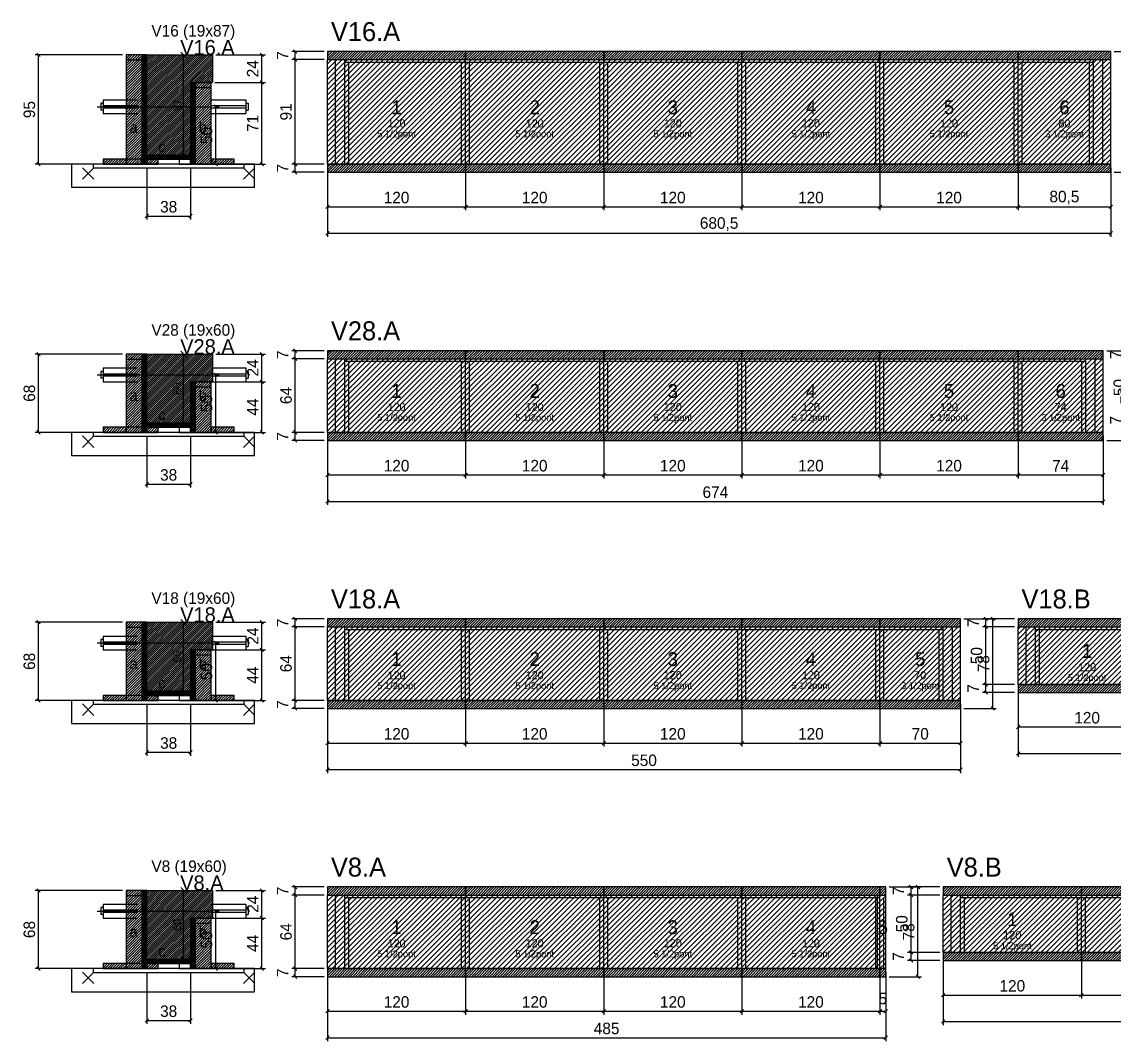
# Model space of a CAD drawing. Extents: x -69 to 3070, y -6529 to 1250.
# Drawn here: x -69 to 880, y -2574 to -1688 of the extents above; entities that cross this region are included whole.
import ezdxf
from ezdxf.enums import TextEntityAlignment as Align

# ---------------------------------------------------------------- set-up
doc = ezdxf.new("R2010")
doc.units = 0
for name, color, linetype in [('5', 5, 'Continuous'), ('barrote', 126, 'Continuous'), ('CONCRETO', 251, 'Continuous'), ('COTA', 241, 'Continuous'), ('Cota Seção (2x)', 241, 'Continuous'), ('detalhes', 7, 'Continuous'), ('Hachura', 251, 'Continuous'), ('Madeira', 126, 'Continuous'), ('NOMENCLATURA', 7, 'Continuous'), ('Painéis', 200, 'Continuous'), ('presilha', 224, 'Continuous'), ('Reaproveitamento', 251, 'Continuous'), ('SARR_2.2x7', 40, 'Continuous'), ('SARR_3.5x7', 81, 'Continuous'), ('SCO-___-LAJ', 224, 'Continuous'), ('TENSOR', 224, 'Continuous'), ('texto', 7, 'Continuous'), ('Texto Seção', 7, 'Continuous')]:
    doc.layers.add(name, color=color, linetype=linetype)
doc.dimstyles.new('PAINEL', dxfattribs={"dimtxt": 10, "dimasz": 3, "dimexe": 3, "dimexo": 3, "dimgap": 3, "dimtad": 1, "dimblk": 'OBLIQUE', "dimblk1": 'OBLIQUE', "dimcen": 2.5, "dimclrd": 4, "dimclre": 4, "dimclrt": 240, "dimazin": 3, "dimtfac": 1, "dimtmove": 0, "dimatfit": 3})
doc.dimstyles.new('SECAO2X', dxfattribs={"dimtxt": 7, "dimasz": 5, "dimexe": 3, "dimexo": 3, "dimgap": 2, "dimtad": 3, "dimblk": 'OBLIQUE', "dimblk1": 'OBLIQUE', "dimcen": 2.5, "dimclrd": 4, "dimclre": 4, "dimclrt": 1, "dimazin": 3, "dimtfac": 1, "dimtmove": 0, "dimatfit": 3})

# ---------------------------------------------------------------- blocks, each defined once
blk = doc.blocks.new('_OBLIQUE')
at = {"color": 0, "linetype": 'BYBLOCK'}
blk.add_line((-0.5, -0.5), (0.5, 0.5), dxfattribs=at)

msp = doc.modelspace()

# ---------------------------------------------------------------- hatches: boundary and pattern name
at = {"layer": 'COTA'}
h = msp.add_hatch(dxfattribs=at)
h.set_pattern_fill('ANSI31', scale=0.4)
h.paths.add_polyline_path([(40, -1804), (40, -1717), (97, -1717), (97, -1741), (78, -1741), (78, -1804)])
h = msp.add_hatch(dxfattribs=at)
h.set_pattern_fill('ANSI31', scale=0.5)
h.paths.add_polyline_path([(197, -1721), (317, -1721), (317, -1714), (197, -1714)])
h = msp.add_hatch(dxfattribs=at)
h.set_pattern_fill('ANSI31', scale=0.5)
h.paths.add_polyline_path([(317, -1721), (437, -1721), (437, -1714), (317, -1714)])
h = msp.add_hatch(dxfattribs=at)
h.set_pattern_fill('ANSI31', scale=0.5)
h.paths.add_polyline_path([(437, -1721), (557, -1721), (557, -1714), (437, -1714)])
h = msp.add_hatch(dxfattribs=at)
h.set_pattern_fill('ANSI31', scale=0.5)
h.paths.add_polyline_path([(557, -1721), (677, -1721), (677, -1714), (557, -1714)])
h = msp.add_hatch(dxfattribs=at)
h.set_pattern_fill('ANSI31', scale=0.5)
h.paths.add_polyline_path([(677, -1721), (797, -1721), (797, -1714), (677, -1714)])
h = msp.add_hatch(dxfattribs=at)
h.set_pattern_fill('ANSI31', scale=0.5)
h.paths.add_polyline_path([(797, -1721), (877.5, -1721), (877.5, -1714), (797, -1714)])
h = msp.add_hatch(dxfattribs=at)
h.set_pattern_fill('ANSI31', scale=0.5)
h.paths.add_polyline_path([(197, -1819), (317, -1819), (317, -1812), (197, -1812)])
h = msp.add_hatch(dxfattribs=at)
h.set_pattern_fill('ANSI31', scale=0.5)
h.paths.add_polyline_path([(317, -1819), (437, -1819), (437, -1812), (317, -1812)])
h = msp.add_hatch(dxfattribs=at)
h.set_pattern_fill('ANSI31', scale=0.5)
h.paths.add_polyline_path([(437, -1819), (557, -1819), (557, -1812), (437, -1812)])
h = msp.add_hatch(dxfattribs=at)
h.set_pattern_fill('ANSI31', scale=0.5)
h.paths.add_polyline_path([(557, -1819), (677, -1819), (677, -1812), (557, -1812)])
h = msp.add_hatch(dxfattribs=at)
h.set_pattern_fill('ANSI31', scale=0.5)
h.paths.add_polyline_path([(677, -1819), (797, -1819), (797, -1812), (677, -1812)])
h = msp.add_hatch(dxfattribs=at)
h.set_pattern_fill('ANSI31', scale=0.5)
h.paths.add_polyline_path([(797, -1819), (877.5, -1819), (877.5, -1812), (797, -1812)])
h = msp.add_hatch(dxfattribs=at)
h.set_pattern_fill('ANSI31', scale=0.4)
h.paths.add_polyline_path([(40, -2037), (40, -1977), (97, -1977), (97, -2001), (78, -2001), (78, -2037)])
h = msp.add_hatch(dxfattribs=at)
h.set_pattern_fill('ANSI31', scale=0.5)
h.paths.add_polyline_path([(197, -1981), (317, -1981), (317, -1974), (197, -1974)])
h = msp.add_hatch(dxfattribs=at)
h.set_pattern_fill('ANSI31', scale=0.5)
h.paths.add_polyline_path([(317, -1981), (437, -1981), (437, -1974), (317, -1974)])
h = msp.add_hatch(dxfattribs=at)
h.set_pattern_fill('ANSI31', scale=0.5)
h.paths.add_polyline_path([(437, -1981), (557, -1981), (557, -1974), (437, -1974)])
h = msp.add_hatch(dxfattribs=at)
h.set_pattern_fill('ANSI31', scale=0.5)
h.paths.add_polyline_path([(557, -1981), (677, -1981), (677, -1974), (557, -1974)])
h = msp.add_hatch(dxfattribs=at)
h.set_pattern_fill('ANSI31', scale=0.5)
h.paths.add_polyline_path([(677, -1981), (797, -1981), (797, -1974), (677, -1974)])
h = msp.add_hatch(dxfattribs=at)
h.set_pattern_fill('ANSI31', scale=0.5)
h.paths.add_polyline_path([(797, -1981), (871, -1981), (871, -1974), (797, -1974)])
h = msp.add_hatch(dxfattribs=at)
h.set_pattern_fill('ANSI31', scale=0.5)
h.paths.add_polyline_path([(197, -2052), (317, -2052), (317, -2045), (197, -2045)])
h = msp.add_hatch(dxfattribs=at)
h.set_pattern_fill('ANSI31', scale=0.5)
h.paths.add_polyline_path([(317, -2052), (437, -2052), (437, -2045), (317, -2045)])
h = msp.add_hatch(dxfattribs=at)
h.set_pattern_fill('ANSI31', scale=0.5)
h.paths.add_polyline_path([(437, -2052), (557, -2052), (557, -2045), (437, -2045)])
h = msp.add_hatch(dxfattribs=at)
h.set_pattern_fill('ANSI31', scale=0.5)
h.paths.add_polyline_path([(557, -2052), (677, -2052), (677, -2045), (557, -2045)])
h = msp.add_hatch(dxfattribs=at)
h.set_pattern_fill('ANSI31', scale=0.5)
h.paths.add_polyline_path([(677, -2052), (797, -2052), (797, -2045), (677, -2045)])
h = msp.add_hatch(dxfattribs=at)
h.set_pattern_fill('ANSI31', scale=0.5)
h.paths.add_polyline_path([(797, -2052), (871, -2052), (871, -2045), (797, -2045)])
h = msp.add_hatch(dxfattribs=at)
h.set_pattern_fill('ANSI31', scale=0.4)
h.paths.add_polyline_path([(40, -2270), (40, -2210), (97, -2210), (97, -2234), (78, -2234), (78, -2270)])
h = msp.add_hatch(dxfattribs=at)
h.set_pattern_fill('ANSI31', scale=0.5)
h.paths.add_polyline_path([(197, -2214), (317, -2214), (317, -2207), (197, -2207)])
h = msp.add_hatch(dxfattribs=at)
h.set_pattern_fill('ANSI31', scale=0.5)
h.paths.add_polyline_path([(317, -2214), (437, -2214), (437, -2207), (317, -2207)])
h = msp.add_hatch(dxfattribs=at)
h.set_pattern_fill('ANSI31', scale=0.5)
h.paths.add_polyline_path([(437, -2214), (557, -2214), (557, -2207), (437, -2207)])
h = msp.add_hatch(dxfattribs=at)
h.set_pattern_fill('ANSI31', scale=0.5)
h.paths.add_polyline_path([(557, -2214), (677, -2214), (677, -2207), (557, -2207)])
h = msp.add_hatch(dxfattribs=at)
h.set_pattern_fill('ANSI31', scale=0.5)
h.paths.add_polyline_path([(677, -2214), (747, -2214), (747, -2207), (677, -2207)])
h = msp.add_hatch(dxfattribs=at)
h.set_pattern_fill('ANSI31', scale=0.5)
h.paths.add_polyline_path([(797, -2214), (917, -2214), (917, -2207), (797, -2207)])
h = msp.add_hatch(dxfattribs=at)
h.set_pattern_fill('ANSI31', scale=0.5)
h.paths.add_polyline_path([(797, -2271), (917, -2271), (917, -2264), (797, -2264)])
h = msp.add_hatch(dxfattribs=at)
h.set_pattern_fill('ANSI31', scale=0.5)
h.paths.add_polyline_path([(197, -2285), (317, -2285), (317, -2278), (197, -2278)])
h = msp.add_hatch(dxfattribs=at)
h.set_pattern_fill('ANSI31', scale=0.5)
h.paths.add_polyline_path([(317, -2285), (437, -2285), (437, -2278), (317, -2278)])
h = msp.add_hatch(dxfattribs=at)
h.set_pattern_fill('ANSI31', scale=0.5)
h.paths.add_polyline_path([(437, -2285), (557, -2285), (557, -2278), (437, -2278)])
h = msp.add_hatch(dxfattribs=at)
h.set_pattern_fill('ANSI31', scale=0.5)
h.paths.add_polyline_path([(557, -2285), (677, -2285), (677, -2278), (557, -2278)])
h = msp.add_hatch(dxfattribs=at)
h.set_pattern_fill('ANSI31', scale=0.5)
h.paths.add_polyline_path([(677, -2285), (747, -2285), (747, -2278), (677, -2278)])
h = msp.add_hatch(dxfattribs=at)
h.set_pattern_fill('ANSI31', scale=0.4)
h.paths.add_polyline_path([(40, -2503), (40, -2443), (97, -2443), (97, -2467), (78, -2467), (78, -2503)])
h = msp.add_hatch(dxfattribs=at)
h.set_pattern_fill('ANSI31', scale=0.5)
h.paths.add_polyline_path([(197, -2447), (317, -2447), (317, -2440), (197, -2440)])
h = msp.add_hatch(dxfattribs=at)
h.set_pattern_fill('ANSI31', scale=0.5)
h.paths.add_polyline_path([(317, -2447), (437, -2447), (437, -2440), (317, -2440)])
h = msp.add_hatch(dxfattribs=at)
h.set_pattern_fill('ANSI31', scale=0.5)
h.paths.add_polyline_path([(437, -2447), (557, -2447), (557, -2440), (437, -2440)])
h = msp.add_hatch(dxfattribs=at)
h.set_pattern_fill('ANSI31', scale=0.5)
h.paths.add_polyline_path([(557, -2447), (677, -2447), (677, -2440), (557, -2440)])
h = msp.add_hatch(dxfattribs=at)
h.set_pattern_fill('ANSI31', scale=0.5)
h.paths.add_polyline_path([(677, -2447), (682, -2447), (682, -2440), (677, -2440)])
h = msp.add_hatch(dxfattribs=at)
h.set_pattern_fill('ANSI31', scale=0.5)
h.paths.add_polyline_path([(732, -2447), (852, -2447), (852, -2440), (732, -2440)])
h = msp.add_hatch(dxfattribs=at)
h.set_pattern_fill('ANSI31', scale=0.5)
h.paths.add_polyline_path([(852, -2447), (972, -2447), (972, -2440), (852, -2440)])
h = msp.add_hatch(dxfattribs=at)
h.set_pattern_fill('ANSI31', scale=0.5)
h.paths.add_polyline_path([(732, -2504), (852, -2504), (852, -2497), (732, -2497)])
h = msp.add_hatch(dxfattribs=at)
h.set_pattern_fill('ANSI31', scale=0.5)
h.paths.add_polyline_path([(852, -2504), (972, -2504), (972, -2497), (852, -2497)])
h = msp.add_hatch(dxfattribs=at)
h.set_pattern_fill('ANSI31', scale=0.5)
h.paths.add_polyline_path([(197, -2518), (317, -2518), (317, -2511), (197, -2511)])
h = msp.add_hatch(dxfattribs=at)
h.set_pattern_fill('ANSI31', scale=0.5)
h.paths.add_polyline_path([(317, -2518), (437, -2518), (437, -2511), (317, -2511)])
h = msp.add_hatch(dxfattribs=at)
h.set_pattern_fill('ANSI31', scale=0.5)
h.paths.add_polyline_path([(437, -2518), (557, -2518), (557, -2511), (437, -2511)])
h = msp.add_hatch(dxfattribs=at)
h.set_pattern_fill('ANSI31', scale=0.5)
h.paths.add_polyline_path([(557, -2518), (677, -2518), (677, -2511), (557, -2511)])
h = msp.add_hatch(dxfattribs=at)
h.set_pattern_fill('ANSI31', scale=0.5)
h.paths.add_polyline_path([(677, -2518), (682, -2518), (682, -2511), (677, -2511)])
at = {"layer": 'Hachura'}
h = msp.add_hatch(dxfattribs=at)
h.set_pattern_fill('ANSI31', scale=0.5)
h.paths.add_polyline_path([(22, -1812), (36, -1812), (36, -1717), (22, -1717)])
h = msp.add_hatch(dxfattribs=at)
h.set_pattern_fill('ANSI31', scale=0.5)
h.paths.add_polyline_path([(22, -1721.4), (36, -1721.4), (36, -1717), (22, -1717)])
h = msp.add_hatch(dxfattribs=at)
h.set_pattern_fill('SOLID')
h.paths.add_polyline_path([(36, -1812), (40, -1812), (40, -1717), (36, -1717)])
h = msp.add_hatch(dxfattribs=at)
h.set_pattern_fill('SOLID')
h.paths.add_polyline_path([(78, -1812), (82, -1812), (82, -1741), (78, -1741)])
h = msp.add_hatch(dxfattribs=at)
h.set_pattern_fill('SOLID')
h.paths.add_polyline_path([(78, -1741), (97, -1741), (97, -1741), (78, -1741)])
h = msp.add_hatch(dxfattribs=at)
h.set_pattern_fill('ANSI31', scale=0.5)
h.paths.add_polyline_path([(82, -1812), (96, -1812), (96, -1741), (82, -1741)])
h = msp.add_hatch(dxfattribs=at)
h.set_pattern_fill('ANSI31', scale=0.5)
h.paths.add_polyline_path([(82, -1745.4), (96, -1745.4), (96, -1741), (82, -1741)])
h = msp.add_hatch(dxfattribs=at)
h.set_pattern_fill('ANSI31', scale=0.5)
h.paths.add_polyline_path([(2, -1812), (22, -1812), (22, -1807.6), (2, -1807.6)])
h = msp.add_hatch(dxfattribs=at)
h.set_pattern_fill('SOLID')
h.paths.add_polyline_path([(40, -1807.6), (78, -1807.6), (78, -1804), (40, -1804)])
h = msp.add_hatch(dxfattribs=at)
h.set_pattern_fill('ANSI31', scale=0.5)
h.paths.add_polyline_path([(40, -1812), (50, -1812), (50, -1807.6), (40, -1807.6)])
h = msp.add_hatch(dxfattribs=at)
h.set_pattern_fill('ANSI31', scale=0.5)
h.paths.add_polyline_path([(96, -1812), (116, -1812), (116, -1807.6), (96, -1807.6)])
h = msp.add_hatch(dxfattribs=at)
h.set_pattern_fill('ANSI31', scale=0.5)
h.paths.add_polyline_path([(22, -2045), (36, -2045), (36, -1977), (22, -1977)])
h = msp.add_hatch(dxfattribs=at)
h.set_pattern_fill('ANSI31', scale=0.5)
h.paths.add_polyline_path([(22, -1981.4), (36, -1981.4), (36, -1977), (22, -1977)])
h = msp.add_hatch(dxfattribs=at)
h.set_pattern_fill('SOLID')
h.paths.add_polyline_path([(36, -2045), (40, -2045), (40, -1977), (36, -1977)])
h = msp.add_hatch(dxfattribs=at)
h.set_pattern_fill('SOLID')
h.paths.add_polyline_path([(78, -2045), (82, -2045), (82, -2001), (78, -2001)])
h = msp.add_hatch(dxfattribs=at)
h.set_pattern_fill('SOLID')
h.paths.add_polyline_path([(78, -2001), (97, -2001), (97, -2001), (78, -2001)])
h = msp.add_hatch(dxfattribs=at)
h.set_pattern_fill('ANSI31', scale=0.5)
h.paths.add_polyline_path([(82, -2045), (96, -2045), (96, -2001), (82, -2001)])
h = msp.add_hatch(dxfattribs=at)
h.set_pattern_fill('ANSI31', scale=0.5)
h.paths.add_polyline_path([(82, -2005.4), (96, -2005.4), (96, -2001), (82, -2001)])
h = msp.add_hatch(dxfattribs=at)
h.set_pattern_fill('SOLID')
h.paths.add_polyline_path([(40, -2040.6), (78, -2040.6), (78, -2037), (40, -2037)])
h = msp.add_hatch(dxfattribs=at)
h.set_pattern_fill('ANSI31', scale=0.5)
h.paths.add_polyline_path([(2, -2045), (22, -2045), (22, -2040.6), (2, -2040.6)])
h = msp.add_hatch(dxfattribs=at)
h.set_pattern_fill('ANSI31', scale=0.5)
h.paths.add_polyline_path([(40, -2045), (50, -2045), (50, -2040.6), (40, -2040.6)])
h = msp.add_hatch(dxfattribs=at)
h.set_pattern_fill('ANSI31', scale=0.5)
h.paths.add_polyline_path([(96, -2045), (116, -2045), (116, -2040.6), (96, -2040.6)])
h = msp.add_hatch(dxfattribs=at)
h.set_pattern_fill('ANSI31', scale=0.5)
h.paths.add_polyline_path([(22, -2278), (36, -2278), (36, -2210), (22, -2210)])
h = msp.add_hatch(dxfattribs=at)
h.set_pattern_fill('ANSI31', scale=0.5)
h.paths.add_polyline_path([(22, -2214.4), (36, -2214.4), (36, -2210), (22, -2210)])
h = msp.add_hatch(dxfattribs=at)
h.set_pattern_fill('SOLID')
h.paths.add_polyline_path([(36, -2278), (40, -2278), (40, -2210), (36, -2210)])
h = msp.add_hatch(dxfattribs=at)
h.set_pattern_fill('SOLID')
h.paths.add_polyline_path([(78, -2278), (82, -2278), (82, -2234), (78, -2234)])
h = msp.add_hatch(dxfattribs=at)
h.set_pattern_fill('SOLID')
h.paths.add_polyline_path([(78, -2234), (97, -2234), (97, -2234), (78, -2234)])
h = msp.add_hatch(dxfattribs=at)
h.set_pattern_fill('ANSI31', scale=0.5)
h.paths.add_polyline_path([(82, -2278), (96, -2278), (96, -2234), (82, -2234)])
h = msp.add_hatch(dxfattribs=at)
h.set_pattern_fill('ANSI31', scale=0.5)
h.paths.add_polyline_path([(82, -2238.4), (96, -2238.4), (96, -2234), (82, -2234)])
h = msp.add_hatch(dxfattribs=at)
h.set_pattern_fill('ANSI31', scale=0.5)
h.paths.add_polyline_path([(2, -2278), (22, -2278), (22, -2273.6), (2, -2273.6)])
h = msp.add_hatch(dxfattribs=at)
h.set_pattern_fill('SOLID')
h.paths.add_polyline_path([(40, -2273.6), (78, -2273.6), (78, -2270), (40, -2270)])
h = msp.add_hatch(dxfattribs=at)
h.set_pattern_fill('ANSI31', scale=0.5)
h.paths.add_polyline_path([(40, -2278), (50, -2278), (50, -2273.6), (40, -2273.6)])
h = msp.add_hatch(dxfattribs=at)
h.set_pattern_fill('ANSI31', scale=0.5)
h.paths.add_polyline_path([(96, -2278), (116, -2278), (116, -2273.6), (96, -2273.6)])
h = msp.add_hatch(dxfattribs=at)
h.set_pattern_fill('ANSI31', scale=0.5)
h.paths.add_polyline_path([(22, -2511), (36, -2511), (36, -2443), (22, -2443)])
h = msp.add_hatch(dxfattribs=at)
h.set_pattern_fill('ANSI31', scale=0.5)
h.paths.add_polyline_path([(22, -2447.4), (36, -2447.4), (36, -2443), (22, -2443)])
h = msp.add_hatch(dxfattribs=at)
h.set_pattern_fill('SOLID')
h.paths.add_polyline_path([(36, -2511), (40, -2511), (40, -2443), (36, -2443)])
h = msp.add_hatch(dxfattribs=at)
h.set_pattern_fill('SOLID')
h.paths.add_polyline_path([(78, -2511), (82, -2511), (82, -2467), (78, -2467)])
h = msp.add_hatch(dxfattribs=at)
h.set_pattern_fill('SOLID')
h.paths.add_polyline_path([(78, -2467), (97, -2467), (97, -2467), (78, -2467)])
h = msp.add_hatch(dxfattribs=at)
h.set_pattern_fill('ANSI31', scale=0.5)
h.paths.add_polyline_path([(82, -2511), (96, -2511), (96, -2467), (82, -2467)])
h = msp.add_hatch(dxfattribs=at)
h.set_pattern_fill('ANSI31', scale=0.5)
h.paths.add_polyline_path([(82, -2471.4), (96, -2471.4), (96, -2467), (82, -2467)])
h = msp.add_hatch(dxfattribs=at)
h.set_pattern_fill('SOLID')
h.paths.add_polyline_path([(40, -2506.6), (78, -2506.6), (78, -2503), (40, -2503)])
h = msp.add_hatch(dxfattribs=at)
h.set_pattern_fill('ANSI31', scale=0.5)
h.paths.add_polyline_path([(2, -2511), (22, -2511), (22, -2506.6), (2, -2506.6)])
h = msp.add_hatch(dxfattribs=at)
h.set_pattern_fill('ANSI31', scale=0.5)
h.paths.add_polyline_path([(40, -2511), (50, -2511), (50, -2506.6), (40, -2506.6)])
h = msp.add_hatch(dxfattribs=at)
h.set_pattern_fill('ANSI31', scale=0.5)
h.paths.add_polyline_path([(96, -2511), (116, -2511), (116, -2506.6), (96, -2506.6)])
at = {"layer": 'Reaproveitamento'}
h = msp.add_hatch(dxfattribs=at)
h.set_pattern_fill('ANSI31')
h.paths.add_polyline_path([(197, -1812), (317, -1812), (317, -1721), (197, -1721)])
h = msp.add_hatch(dxfattribs=at)
h.set_pattern_fill('ANSI31')
h.paths.add_polyline_path([(317, -1812), (437, -1812), (437, -1721), (317, -1721)])
h = msp.add_hatch(dxfattribs=at)
h.set_pattern_fill('ANSI31')
h.paths.add_polyline_path([(437, -1812), (557, -1812), (557, -1721), (437, -1721)])
h = msp.add_hatch(dxfattribs=at)
h.set_pattern_fill('ANSI31')
h.paths.add_polyline_path([(557, -1812), (677, -1812), (677, -1721), (557, -1721)])
h = msp.add_hatch(dxfattribs=at)
h.set_pattern_fill('ANSI31')
h.paths.add_polyline_path([(677, -1812), (797, -1812), (797, -1721), (677, -1721)])
h = msp.add_hatch(dxfattribs=at)
h.set_pattern_fill('ANSI31')
h.paths.add_polyline_path([(797, -1812), (877.5, -1812), (877.5, -1721), (797, -1721)])
h = msp.add_hatch(dxfattribs=at)
h.set_pattern_fill('ANSI31')
h.paths.add_polyline_path([(197, -2045), (317, -2045), (317, -1981), (197, -1981)])
h = msp.add_hatch(dxfattribs=at)
h.set_pattern_fill('ANSI31')
h.paths.add_polyline_path([(317, -2045), (437, -2045), (437, -1981), (317, -1981)])
h = msp.add_hatch(dxfattribs=at)
h.set_pattern_fill('ANSI31')
h.paths.add_polyline_path([(437, -2045), (557, -2045), (557, -1981), (437, -1981)])
h = msp.add_hatch(dxfattribs=at)
h.set_pattern_fill('ANSI31')
h.paths.add_polyline_path([(557, -2045), (677, -2045), (677, -1981), (557, -1981)])
h = msp.add_hatch(dxfattribs=at)
h.set_pattern_fill('ANSI31')
h.paths.add_polyline_path([(677, -2045), (797, -2045), (797, -1981), (677, -1981)])
h = msp.add_hatch(dxfattribs=at)
h.set_pattern_fill('ANSI31')
h.paths.add_polyline_path([(797, -2045), (871, -2045), (871, -1981), (797, -1981)])
h = msp.add_hatch(dxfattribs=at)
h.set_pattern_fill('ANSI31')
h.paths.add_polyline_path([(197, -2278), (317, -2278), (317, -2214), (197, -2214)])
h = msp.add_hatch(dxfattribs=at)
h.set_pattern_fill('ANSI31')
h.paths.add_polyline_path([(317, -2278), (437, -2278), (437, -2214), (317, -2214)])
h = msp.add_hatch(dxfattribs=at)
h.set_pattern_fill('ANSI31')
h.paths.add_polyline_path([(437, -2278), (557, -2278), (557, -2214), (437, -2214)])
h = msp.add_hatch(dxfattribs=at)
h.set_pattern_fill('ANSI31')
h.paths.add_polyline_path([(557, -2278), (677, -2278), (677, -2214), (557, -2214)])
h = msp.add_hatch(dxfattribs=at)
h.set_pattern_fill('ANSI31')
h.paths.add_polyline_path([(677, -2278), (747, -2278), (747, -2214), (677, -2214)])
h = msp.add_hatch(dxfattribs=at)
h.set_pattern_fill('ANSI31')
h.paths.add_polyline_path([(797, -2264), (917, -2264), (917, -2214), (797, -2214)])
h = msp.add_hatch(dxfattribs=at)
h.set_pattern_fill('ANSI31')
h.paths.add_polyline_path([(197, -2511), (317, -2511), (317, -2447), (197, -2447)])
h = msp.add_hatch(dxfattribs=at)
h.set_pattern_fill('ANSI31')
h.paths.add_polyline_path([(317, -2511), (437, -2511), (437, -2447), (317, -2447)])
h = msp.add_hatch(dxfattribs=at)
h.set_pattern_fill('ANSI31')
h.paths.add_polyline_path([(437, -2511), (557, -2511), (557, -2447), (437, -2447)])
h = msp.add_hatch(dxfattribs=at)
h.set_pattern_fill('ANSI31')
h.paths.add_polyline_path([(557, -2511), (677, -2511), (677, -2447), (557, -2447)])
h = msp.add_hatch(dxfattribs=at)
h.set_pattern_fill('ANSI31')
h.paths.add_polyline_path([(677, -2511), (682, -2511), (682, -2447), (677, -2447)])
h = msp.add_hatch(dxfattribs=at)
h.set_pattern_fill('ANSI31')
h.paths.add_polyline_path([(732, -2497), (852, -2497), (852, -2447), (732, -2447)])
h = msp.add_hatch(dxfattribs=at)
h.set_pattern_fill('ANSI31')
h.paths.add_polyline_path([(852, -2497), (972, -2497), (972, -2447), (852, -2447)])

# ---------------------------------------------------------------- linework, layer by layer
for p, q in [((0, -1759), (0, -1765)), ((2, -1759), (0, -1759)), ((2, -1765), (0, -1765)), ((2, -1756), (32, -1756)), ((2, -1756), (2, -1768)), ((2, -1761), (32, -1761)), ((2, -1763), (32, -1763)), ((96, -1756), (126, -1756)), ((96, -1761), (126, -1761)), ((96, -1763), (126, -1763)), ((126, -1756), (126, -1768)), ((126, -1759), (128, -1759)), ((126, -1765), (128, -1765)), ((128, -1759), (128, -1765)), ((2, -1768), (32, -1768)), ((96, -1768), (126, -1768)), ((0, -1992), (0, -1998)), ((2, -1992), (0, -1992)), ((2, -1989), (32, -1989)), ((2, -1989), (2, -2001)), ((96, -1989), (126, -1989)), ((126, -1989), (126, -2001)), ((126, -1992), (128, -1992)), ((128, -1992), (128, -1998)), ((2, -1998), (0, -1998)), ((2, -1994), (32, -1994)), ((2, -1996), (32, -1996)), ((2, -2001), (32, -2001)), ((96, -1994), (126, -1994)), ((96, -1996), (126, -1996)), ((96, -2001), (126, -2001)), ((126, -1998), (128, -1998)), ((0, -2225), (0, -2231)), ((2, -2225), (0, -2225)), ((2, -2222), (32, -2222)), ((2, -2222), (2, -2234)), ((2, -2227), (32, -2227)), ((2, -2229), (32, -2229)), ((96, -2222), (126, -2222)), ((96, -2227), (126, -2227)), ((96, -2229), (126, -2229)), ((126, -2222), (126, -2234)), ((126, -2225), (128, -2225)), ((128, -2225), (128, -2231)), ((2, -2231), (0, -2231)), ((2, -2234), (32, -2234)), ((96, -2234), (126, -2234)), ((126, -2231), (128, -2231)), ((2, -2455), (32, -2455)), ((2, -2455), (2, -2467)), ((96, -2455), (126, -2455)), ((126, -2455), (126, -2467)), ((0, -2458), (0, -2464)), ((2, -2458), (0, -2458)), ((2, -2464), (0, -2464)), ((2, -2460), (32, -2460)), ((2, -2462), (32, -2462)), ((2, -2467), (32, -2467)), ((96, -2460), (126, -2460)), ((96, -2462), (126, -2462)), ((96, -2467), (126, -2467)), ((126, -2458), (128, -2458)), ((126, -2464), (128, -2464)), ((128, -2458), (128, -2464))]:
    msp.add_line(p, q)
at = {"layer": 'barrote'}
for points in [[(-25.5, -1832), (133.5, -1832), (133.5, -1812), (-25.5, -1812)], [(-25.5, -2065), (133.5, -2065), (133.5, -2045), (-25.5, -2045)], [(-25.5, -2298), (133.5, -2298), (133.5, -2278), (-25.5, -2278)], [(-25.5, -2531), (133.5, -2531), (133.5, -2511), (-25.5, -2511)]]:
    msp.add_lwpolyline(points, close=True, dxfattribs=at)
at = {"layer": 'CONCRETO'}
for points in [[(40, -1804), (40, -1717), (97, -1717), (97, -1741), (78, -1741), (78, -1804)], [(40, -2037), (40, -1977), (97, -1977), (97, -2001), (78, -2001), (78, -2037)], [(40, -2270), (40, -2210), (97, -2210), (97, -2234), (78, -2234), (78, -2270)], [(40, -2503), (40, -2443), (97, -2443), (97, -2467), (78, -2467), (78, -2503)]]:
    msp.add_lwpolyline(points, close=True, dxfattribs=at)
at = {"layer": 'Madeira'}
for points in [[(22, -1812), (36, -1812), (36, -1717), (22, -1717)], [(22, -1721.4), (36, -1721.4), (36, -1717), (22, -1717)], [(82, -1812), (96, -1812), (96, -1741), (82, -1741)], [(82, -1745.4), (96, -1745.4), (96, -1741), (82, -1741)], [(2, -1812), (22, -1812), (22, -1807.6), (2, -1807.6)], [(22, -1812), (36, -1812), (36, -1807.6), (22, -1807.6)], [(40, -1812), (50, -1812), (50, -1807.6), (40, -1807.6)], [(68, -1812), (78, -1812), (78, -1807.6), (68, -1807.6)], [(96, -1812), (116, -1812), (116, -1807.6), (96, -1807.6)], [(22, -2045), (36, -2045), (36, -1977), (22, -1977)], [(22, -1981.4), (36, -1981.4), (36, -1977), (22, -1977)], [(82, -2045), (96, -2045), (96, -2001), (82, -2001)], [(82, -2005.4), (96, -2005.4), (96, -2001), (82, -2001)], [(2, -2045), (22, -2045), (22, -2040.6), (2, -2040.6)], [(22, -2045), (36, -2045), (36, -2040.6), (22, -2040.6)], [(40, -2045), (50, -2045), (50, -2040.6), (40, -2040.6)], [(68, -2045), (78, -2045), (78, -2040.6), (68, -2040.6)], [(96, -2045), (116, -2045), (116, -2040.6), (96, -2040.6)], [(22, -2278), (36, -2278), (36, -2210), (22, -2210)], [(22, -2214.4), (36, -2214.4), (36, -2210), (22, -2210)], [(82, -2278), (96, -2278), (96, -2234), (82, -2234)], [(82, -2238.4), (96, -2238.4), (96, -2234), (82, -2234)], [(2, -2278), (22, -2278), (22, -2273.6), (2, -2273.6)], [(22, -2278), (36, -2278), (36, -2273.6), (22, -2273.6)], [(40, -2278), (50, -2278), (50, -2273.6), (40, -2273.6)], [(68, -2278), (78, -2278), (78, -2273.6), (68, -2273.6)], [(96, -2278), (116, -2278), (116, -2273.6), (96, -2273.6)], [(22, -2511), (36, -2511), (36, -2443), (22, -2443)], [(22, -2447.4), (36, -2447.4), (36, -2443), (22, -2443)], [(82, -2511), (96, -2511), (96, -2467), (82, -2467)], [(82, -2471.4), (96, -2471.4), (96, -2467), (82, -2467)], [(2, -2511), (22, -2511), (22, -2506.6), (2, -2506.6)], [(22, -2511), (36, -2511), (36, -2506.6), (22, -2506.6)], [(40, -2511), (50, -2511), (50, -2506.6), (40, -2506.6)], [(68, -2511), (78, -2511), (78, -2506.6), (68, -2506.6)], [(96, -2511), (116, -2511), (116, -2506.6), (96, -2506.6)]]:
    msp.add_lwpolyline(points, close=True, dxfattribs=at)
at = {"layer": 'Painéis'}
for p, q in [((197, -1721), (317, -1721)), ((197, -1812), (197, -1721)), ((317, -1812), (317, -1721)), ((317, -1812), (317, -1721)), ((317, -1721), (437, -1721)), ((317, -1812), (317, -1721)), ((437, -1812), (437, -1721)), ((437, -1812), (437, -1721)), ((437, -1721), (557, -1721)), ((437, -1812), (437, -1721)), ((557, -1812), (557, -1721)), ((557, -1812), (557, -1721)), ((557, -1721), (677, -1721)), ((557, -1812), (557, -1721)), ((677, -1812), (677, -1721)), ((677, -1812), (677, -1721)), ((677, -1721), (797, -1721)), ((677, -1812), (677, -1721)), ((797, -1812), (797, -1721)), ((797, -1812), (797, -1721)), ((797, -1721), (877.5, -1721)), ((797, -1812), (797, -1721)), ((877.5, -1812), (877.5, -1721)), ((197, -1812), (317, -1812)), ((317, -1812), (437, -1812)), ((437, -1812), (557, -1812)), ((557, -1812), (677, -1812)), ((677, -1812), (797, -1812)), ((797, -1812), (877.5, -1812)), ((197, -1981), (317, -1981)), ((197, -2045), (197, -1981)), ((317, -2045), (317, -1981)), ((317, -2045), (317, -1981)), ((317, -1981), (437, -1981)), ((317, -2045), (317, -1981)), ((437, -2045), (437, -1981)), ((437, -2045), (437, -1981)), ((437, -1981), (557, -1981)), ((437, -2045), (437, -1981)), ((557, -2045), (557, -1981)), ((557, -2045), (557, -1981)), ((557, -1981), (677, -1981)), ((557, -2045), (557, -1981)), ((677, -2045), (677, -1981)), ((677, -2045), (677, -1981)), ((677, -1981), (797, -1981)), ((677, -2045), (677, -1981)), ((797, -2045), (797, -1981)), ((797, -2045), (797, -1981)), ((797, -1981), (871, -1981)), ((797, -2045), (797, -1981)), ((871, -2045), (871, -1981)), ((197, -2045), (317, -2045)), ((317, -2045), (437, -2045)), ((437, -2045), (557, -2045)), ((557, -2045), (677, -2045)), ((677, -2045), (797, -2045)), ((797, -2045), (871, -2045)), ((197, -2214), (317, -2214)), ((197, -2278), (197, -2214)), ((317, -2278), (317, -2214)), ((317, -2278), (317, -2214)), ((317, -2214), (437, -2214)), ((317, -2278), (317, -2214)), ((437, -2278), (437, -2214)), ((437, -2278), (437, -2214)), ((437, -2214), (557, -2214)), ((437, -2278), (437, -2214)), ((557, -2278), (557, -2214)), ((557, -2278), (557, -2214)), ((557, -2214), (677, -2214)), ((557, -2278), (557, -2214)), ((677, -2278), (677, -2214)), ((677, -2278), (677, -2214)), ((677, -2214), (747, -2214)), ((677, -2278), (677, -2214)), ((747, -2278), (747, -2214)), ((797, -2214), (917, -2214)), ((797, -2264), (797, -2214)), ((797, -2264), (917, -2264)), ((197, -2278), (317, -2278)), ((317, -2278), (437, -2278)), ((437, -2278), (557, -2278)), ((557, -2278), (677, -2278)), ((677, -2278), (747, -2278)), ((197, -2447), (317, -2447)), ((197, -2511), (197, -2447)), ((317, -2511), (317, -2447)), ((317, -2511), (317, -2447)), ((317, -2447), (437, -2447)), ((317, -2511), (317, -2447)), ((437, -2511), (437, -2447)), ((437, -2511), (437, -2447)), ((437, -2447), (557, -2447)), ((437, -2511), (437, -2447)), ((557, -2511), (557, -2447)), ((557, -2511), (557, -2447)), ((557, -2447), (677, -2447)), ((557, -2511), (557, -2447)), ((677, -2511), (677, -2447)), ((677, -2511), (677, -2447)), ((677, -2447), (682, -2447)), ((677, -2511), (677, -2447)), ((682, -2511), (682, -2447)), ((732, -2447), (852, -2447)), ((732, -2497), (732, -2447)), ((852, -2497), (852, -2447)), ((852, -2497), (852, -2447)), ((852, -2447), (972, -2447)), ((852, -2497), (852, -2447)), ((732, -2497), (852, -2497)), ((852, -2497), (972, -2497)), ((197, -2511), (317, -2511)), ((317, -2511), (437, -2511)), ((437, -2511), (557, -2511)), ((557, -2511), (677, -2511)), ((677, -2511), (682, -2511))]:
    msp.add_line(p, q, dxfattribs=at)
for points in [[(36, -1812), (40, -1812), (40, -1717), (36, -1717)], [(78, -1812), (82, -1812), (82, -1741), (78, -1741)], [(78, -1741), (97, -1741), (97, -1741), (78, -1741)], [(40, -1807.6), (78, -1807.6), (78, -1804), (40, -1804)], [(36, -2045), (40, -2045), (40, -1977), (36, -1977)], [(78, -2045), (82, -2045), (82, -2001), (78, -2001)], [(78, -2001), (97, -2001), (97, -2001), (78, -2001)], [(40, -2040.6), (78, -2040.6), (78, -2037), (40, -2037)], [(36, -2278), (40, -2278), (40, -2210), (36, -2210)], [(78, -2278), (82, -2278), (82, -2234), (78, -2234)], [(78, -2234), (97, -2234), (97, -2234), (78, -2234)], [(40, -2273.6), (78, -2273.6), (78, -2270), (40, -2270)], [(36, -2511), (40, -2511), (40, -2443), (36, -2443)], [(78, -2511), (82, -2511), (82, -2467), (78, -2467)], [(78, -2467), (97, -2467), (97, -2467), (78, -2467)], [(40, -2506.6), (78, -2506.6), (78, -2503), (40, -2503)]]:
    msp.add_lwpolyline(points, close=True, dxfattribs=at)
at = {"layer": 'presilha'}
for p, q in [((-16, -1825), (-6, -1815)), ((-16, -1815), (-6, -1825)), ((124, -1825), (134, -1815)), ((124, -1815), (134, -1825)), ((-16, -2058), (-6, -2048)), ((-16, -2048), (-6, -2058)), ((124, -2058), (134, -2048)), ((124, -2048), (134, -2058)), ((-16, -2291), (-6, -2281)), ((-16, -2281), (-6, -2291)), ((124, -2291), (134, -2281)), ((124, -2281), (134, -2291)), ((-16, -2524), (-6, -2514)), ((-16, -2514), (-6, -2524)), ((124, -2524), (134, -2514)), ((124, -2514), (134, -2524))]:
    msp.add_line(p, q, dxfattribs=at)
at = {"layer": 'SARR_2.2x7'}
for p, q in [((204, -1812), (204, -1721)), ((212, -1723.2), (317, -1723.2)), ((317, -1723.2), (437, -1723.2)), ((437, -1723.2), (557, -1723.2)), ((557, -1723.2), (677, -1723.2)), ((677, -1723.2), (797, -1723.2)), ((797, -1723.2), (862.5, -1723.2)), ((870.5, -1812), (870.5, -1721)), ((204, -2045), (204, -1981)), ((212, -1983.2), (317, -1983.2)), ((317, -1983.2), (437, -1983.2)), ((437, -1983.2), (557, -1983.2)), ((557, -1983.2), (677, -1983.2)), ((677, -1983.2), (797, -1983.2)), ((797, -1983.2), (856, -1983.2)), ((864, -2045), (864, -1981)), ((204, -2278), (204, -2214)), ((212, -2216.2), (317, -2216.2)), ((317, -2216.2), (437, -2216.2)), ((437, -2216.2), (557, -2216.2)), ((557, -2216.2), (677, -2216.2)), ((677, -2216.2), (732, -2216.2)), ((740, -2278), (740, -2214)), ((804, -2264), (804, -2214)), ((812, -2216.2), (917, -2216.2)), ((204, -2511), (204, -2447)), ((675, -2511), (675, -2447)), ((739, -2497), (739, -2447)), ((212, -2449.2), (317, -2449.2)), ((317, -2449.2), (437, -2449.2)), ((437, -2449.2), (557, -2449.2)), ((557, -2449.2), (677, -2449.2)), ((747, -2449.2), (852, -2449.2)), ((852, -2449.2), (972, -2449.2))]:
    msp.add_line(p, q, dxfattribs=at)
at = {"layer": 'SARR_3.5x7'}
for p, q in [((212, -1812), (212, -1721)), ((215.5, -1812), (215.5, -1723.2)), ((313.5, -1812), (313.5, -1723.2)), ((317, -1812), (317, -1721)), ((317, -1812), (317, -1721)), ((320.5, -1812), (320.5, -1723.2)), ((433.5, -1812), (433.5, -1723.2)), ((437, -1812), (437, -1721)), ((437, -1812), (437, -1721)), ((440.5, -1812), (440.5, -1723.2)), ((553.5, -1812), (553.5, -1723.2)), ((557, -1812), (557, -1721)), ((557, -1812), (557, -1721)), ((560.5, -1812), (560.5, -1723.2)), ((673.5, -1812), (673.5, -1723.2)), ((677, -1812), (677, -1721)), ((677, -1812), (677, -1721)), ((680.5, -1812), (680.5, -1723.2)), ((793.5, -1812), (793.5, -1723.2)), ((797, -1812), (797, -1721)), ((797, -1812), (797, -1721)), ((800.5, -1812), (800.5, -1723.2)), ((859, -1812), (859, -1723.2)), ((862.5, -1812), (862.5, -1721)), ((212, -1812), (215.5, -1812)), ((313.5, -1812), (317, -1812)), ((317, -1812), (320.5, -1812)), ((433.5, -1812), (437, -1812)), ((437, -1812), (440.5, -1812)), ((553.5, -1812), (557, -1812)), ((557, -1812), (560.5, -1812)), ((673.5, -1812), (677, -1812)), ((677, -1812), (680.5, -1812)), ((793.5, -1812), (797, -1812)), ((797, -1812), (800.5, -1812)), ((859, -1812), (862.5, -1812)), ((212, -2045), (212, -1981)), ((215.5, -2045), (215.5, -1983.2)), ((313.5, -2045), (313.5, -1983.2)), ((317, -2045), (317, -1981)), ((317, -2045), (317, -1981)), ((320.5, -2045), (320.5, -1983.2)), ((433.5, -2045), (433.5, -1983.2)), ((437, -2045), (437, -1981)), ((437, -2045), (437, -1981)), ((440.5, -2045), (440.5, -1983.2)), ((553.5, -2045), (553.5, -1983.2)), ((557, -2045), (557, -1981)), ((557, -2045), (557, -1981)), ((560.5, -2045), (560.5, -1983.2)), ((673.5, -2045), (673.5, -1983.2)), ((677, -2045), (677, -1981)), ((677, -2045), (677, -1981)), ((680.5, -2045), (680.5, -1983.2)), ((793.5, -2045), (793.5, -1983.2)), ((797, -2045), (797, -1981)), ((797, -2045), (797, -1981)), ((800.5, -2045), (800.5, -1983.2)), ((852.5, -2045), (852.5, -1983.2)), ((856, -2045), (856, -1981)), ((212, -2045), (215.5, -2045)), ((313.5, -2045), (317, -2045)), ((317, -2045), (320.5, -2045)), ((433.5, -2045), (437, -2045)), ((437, -2045), (440.5, -2045)), ((553.5, -2045), (557, -2045)), ((557, -2045), (560.5, -2045)), ((673.5, -2045), (677, -2045)), ((677, -2045), (680.5, -2045)), ((793.5, -2045), (797, -2045)), ((797, -2045), (800.5, -2045)), ((852.5, -2045), (856, -2045)), ((212, -2278), (212, -2214)), ((215.5, -2278), (215.5, -2216.2)), ((313.5, -2278), (313.5, -2216.2)), ((317, -2278), (317, -2214)), ((317, -2278), (317, -2214)), ((320.5, -2278), (320.5, -2216.2)), ((433.5, -2278), (433.5, -2216.2)), ((437, -2278), (437, -2214)), ((437, -2278), (437, -2214)), ((440.5, -2278), (440.5, -2216.2)), ((553.5, -2278), (553.5, -2216.2)), ((557, -2278), (557, -2214)), ((557, -2278), (557, -2214)), ((560.5, -2278), (560.5, -2216.2)), ((673.5, -2278), (673.5, -2216.2)), ((677, -2278), (677, -2214)), ((677, -2278), (677, -2214)), ((680.5, -2278), (680.5, -2216.2)), ((728.5, -2278), (728.5, -2216.2)), ((732, -2278), (732, -2214)), ((812, -2264), (812, -2214)), ((815.5, -2264), (815.5, -2216.2)), ((812, -2264), (815.5, -2264)), ((212, -2278), (215.5, -2278)), ((313.5, -2278), (317, -2278)), ((317, -2278), (320.5, -2278)), ((433.5, -2278), (437, -2278)), ((437, -2278), (440.5, -2278)), ((553.5, -2278), (557, -2278)), ((557, -2278), (560.5, -2278)), ((673.5, -2278), (677, -2278)), ((677, -2278), (680.5, -2278)), ((728.5, -2278), (732, -2278)), ((212, -2511), (212, -2447)), ((317, -2511), (317, -2447)), ((317, -2511), (317, -2447)), ((437, -2511), (437, -2447)), ((437, -2511), (437, -2447)), ((557, -2511), (557, -2447)), ((557, -2511), (557, -2447)), ((677, -2511), (677, -2447)), ((677, -2511), (677, -2447)), ((747, -2497), (747, -2447)), ((852, -2497), (852, -2447)), ((852, -2497), (852, -2447)), ((215.5, -2511), (215.5, -2449.2)), ((313.5, -2511), (313.5, -2449.2)), ((320.5, -2511), (320.5, -2449.2)), ((433.5, -2511), (433.5, -2449.2)), ((440.5, -2511), (440.5, -2449.2)), ((553.5, -2511), (553.5, -2449.2)), ((560.5, -2511), (560.5, -2449.2)), ((673.5, -2511), (673.5, -2449.2)), ((680.5, -2511), (680.5, -2449.2)), ((750.5, -2497), (750.5, -2449.2)), ((848.5, -2497), (848.5, -2449.2)), ((855.5, -2497), (855.5, -2449.2)), ((747, -2497), (750.5, -2497)), ((848.5, -2497), (852, -2497)), ((852, -2497), (855.5, -2497)), ((212, -2511), (215.5, -2511)), ((313.5, -2511), (317, -2511)), ((317, -2511), (320.5, -2511)), ((433.5, -2511), (437, -2511)), ((437, -2511), (440.5, -2511)), ((553.5, -2511), (557, -2511)), ((557, -2511), (560.5, -2511)), ((673.5, -2511), (677, -2511)), ((677, -2511), (680.5, -2511))]:
    msp.add_line(p, q, dxfattribs=at)
at = {"layer": 'SCO-___-LAJ'}
for points in [[(197, -1721), (317, -1721), (317, -1714), (197, -1714)], [(317, -1721), (437, -1721), (437, -1714), (317, -1714)], [(437, -1721), (557, -1721), (557, -1714), (437, -1714)], [(557, -1721), (677, -1721), (677, -1714), (557, -1714)], [(677, -1721), (797, -1721), (797, -1714), (677, -1714)], [(797, -1721), (877.5, -1721), (877.5, -1714), (797, -1714)], [(-6.5, -1815.2), (124.5, -1815.2), (124.5, -1812), (-6.5, -1812)], [(197, -1819), (317, -1819), (317, -1812), (197, -1812)], [(317, -1819), (437, -1819), (437, -1812), (317, -1812)], [(437, -1819), (557, -1819), (557, -1812), (437, -1812)], [(557, -1819), (677, -1819), (677, -1812), (557, -1812)], [(677, -1819), (797, -1819), (797, -1812), (677, -1812)], [(797, -1819), (877.5, -1819), (877.5, -1812), (797, -1812)], [(197, -1981), (317, -1981), (317, -1974), (197, -1974)], [(317, -1981), (437, -1981), (437, -1974), (317, -1974)], [(437, -1981), (557, -1981), (557, -1974), (437, -1974)], [(557, -1981), (677, -1981), (677, -1974), (557, -1974)], [(677, -1981), (797, -1981), (797, -1974), (677, -1974)], [(797, -1981), (871, -1981), (871, -1974), (797, -1974)], [(-6.5, -2048.2), (124.5, -2048.2), (124.5, -2045), (-6.5, -2045)], [(197, -2052), (317, -2052), (317, -2045), (197, -2045)], [(317, -2052), (437, -2052), (437, -2045), (317, -2045)], [(437, -2052), (557, -2052), (557, -2045), (437, -2045)], [(557, -2052), (677, -2052), (677, -2045), (557, -2045)], [(677, -2052), (797, -2052), (797, -2045), (677, -2045)], [(797, -2052), (871, -2052), (871, -2045), (797, -2045)], [(197, -2214), (317, -2214), (317, -2207), (197, -2207)], [(317, -2214), (437, -2214), (437, -2207), (317, -2207)], [(437, -2214), (557, -2214), (557, -2207), (437, -2207)], [(557, -2214), (677, -2214), (677, -2207), (557, -2207)], [(677, -2214), (747, -2214), (747, -2207), (677, -2207)], [(797, -2214), (917, -2214), (917, -2207), (797, -2207)], [(797, -2271), (917, -2271), (917, -2264), (797, -2264)], [(-6.5, -2281.2), (124.5, -2281.2), (124.5, -2278), (-6.5, -2278)], [(197, -2285), (317, -2285), (317, -2278), (197, -2278)], [(317, -2285), (437, -2285), (437, -2278), (317, -2278)], [(437, -2285), (557, -2285), (557, -2278), (437, -2278)], [(557, -2285), (677, -2285), (677, -2278), (557, -2278)], [(677, -2285), (747, -2285), (747, -2278), (677, -2278)], [(197, -2447), (317, -2447), (317, -2440), (197, -2440)], [(317, -2447), (437, -2447), (437, -2440), (317, -2440)], [(437, -2447), (557, -2447), (557, -2440), (437, -2440)], [(557, -2447), (677, -2447), (677, -2440), (557, -2440)], [(677, -2447), (682, -2447), (682, -2440), (677, -2440)], [(732, -2447), (852, -2447), (852, -2440), (732, -2440)], [(852, -2447), (972, -2447), (972, -2440), (852, -2440)], [(732, -2504), (852, -2504), (852, -2497), (732, -2497)], [(852, -2504), (972, -2504), (972, -2497), (852, -2497)], [(-6.5, -2514.2), (124.5, -2514.2), (124.5, -2511), (-6.5, -2511)], [(197, -2518), (317, -2518), (317, -2511), (197, -2511)], [(317, -2518), (437, -2518), (437, -2511), (317, -2511)], [(437, -2518), (557, -2518), (557, -2511), (437, -2511)], [(557, -2518), (677, -2518), (677, -2511), (557, -2511)], [(677, -2518), (682, -2518), (682, -2511), (677, -2511)]]:
    msp.add_lwpolyline(points, close=True, dxfattribs=at)
at = {"layer": 'TENSOR'}
for p, q in [((-3, -1762), (95, -1762)), ((-3, -1995), (95, -1995)), ((-3, -2228), (95, -2228)), ((-3, -2461), (95, -2461))]:
    msp.add_line(p, q, dxfattribs=at)

# ---------------------------------------------------------------- texts
at = {"layer": '5'}
for s, height, p in [('1', 12, (257, -1762.5)), ('2', 12, (377, -1762.5)), ('3', 12, (497, -1762.5)), ('4', 12, (617, -1762.5)), ('5', 12, (737, -1762.5)), ('6', 12, (837.25, -1762.5)), ('120', 7, (257, -1776.5)), ('120', 7, (377, -1776.5)), ('120', 7, (497, -1776.5)), ('120', 7, (617, -1776.5)), ('120', 7, (737, -1776.5)), ('80', 7, (837.25, -1776.5)), ('1', 12, (257, -2009)), ('2', 12, (377, -2009)), ('3', 12, (497, -2009)), ('4', 12, (617, -2009)), ('5', 12, (737, -2009)), ('6', 12, (834, -2009)), ('120', 7, (257, -2023)), ('120', 7, (377, -2023)), ('120', 7, (497, -2023)), ('120', 7, (617, -2023)), ('120', 7, (737, -2023)), ('74', 7, (834, -2023)), ('1', 12, (857, -2235)), ('1', 12, (257, -2242)), ('2', 12, (377, -2242)), ('3', 12, (497, -2242)), ('4', 12, (617, -2242)), ('5', 12, (712, -2242)), ('120', 7, (857, -2249)), ('120', 7, (257, -2256)), ('120', 7, (377, -2256)), ('120', 7, (497, -2256)), ('120', 7, (617, -2256)), ('70', 7, (712, -2256)), ('1', 12, (792, -2468)), ('1', 12, (257, -2475)), ('2', 12, (377, -2475)), ('3', 12, (497, -2475)), ('4', 12, (617, -2475)), ('5', 12, (679.5, -2475)), ('120', 7, (257, -2489)), ('120', 7, (377, -2489)), ('120', 7, (497, -2489)), ('120', 7, (617, -2489)), ('120', 7, (792, -2482))]:
    msp.add_text(s, height=height, dxfattribs=at).set_placement(p, align=Align.MIDDLE_CENTER)
at = {"layer": 'detalhes'}
for s, p in [('b', (85, -1784.7)), ('a', (25, -1784.7)), ('c', (50, -1801.5)), ('a', (25, -2017.7)), ('b', (85, -2017.7)), ('c', (50, -2034.5)), ('a', (25, -2250.7)), ('b', (85, -2250.7)), ('c', (50, -2267.5)), ('a', (25, -2483.7)), ('b', (85, -2483.7)), ('c', (50, -2500.5))]:
    msp.add_text(s, height=9.6, dxfattribs=at).set_placement(p)
at = {"layer": 'NOMENCLATURA'}
for s, p in [('V16.A', (200, -1705)), ('V28.A', (200, -1965)), ('V18.A', (200, -2198)), ('V18.B', (800, -2198)), ('V8.A', (200, -2431)), ('V8.B', (735, -2431))]:
    msp.add_text(s, height=16.5, dxfattribs=at).set_placement(p)
at = {"layer": 'texto', "char_height": 6, "attachment_point": 5}
for s, insert in [('5 1/2pont', (257, -1786.5)), ('5 1/2pont', (377, -1786.5)), ('5 1/2pont', (497, -1786.5)), ('5 1/2pont', (617, -1786.5)), ('5 1/2pont', (737, -1786.5)), ('3 1/2pont', (837.25, -1786.5)), ('5 1/2pont', (257, -2033)), ('5 1/2pont', (377, -2033)), ('5 1/2pont', (497, -2033)), ('5 1/2pont', (617, -2033)), ('5 1/2pont', (737, -2033)), ('3 1/2pont', (834, -2033)), ('5 1/2pont', (857, -2259)), ('5 1/2pont', (257, -2266)), ('5 1/2pont', (377, -2266)), ('5 1/2pont', (497, -2266)), ('5 1/2pont', (617, -2266)), ('3 1/2pont', (712, -2266)), ('5 1/2pont', (257, -2499)), ('5 1/2pont', (377, -2499)), ('5 1/2pont', (497, -2499)), ('5 1/2pont', (617, -2499)), ('5 1/2pont', (792, -2492))]:
    msp.add_mtext(s, dxfattribs=dict(at, insert=insert))
at = {"layer": 'Texto Seção'}
for s, height, p in [('V16 (19x87)', 10, (44, -1701)), ('V16.A', 13, (69, -1717)), ('V28 (19x60)', 10, (44, -1961)), ('V28.A', 13, (69, -1977)), ('V18 (19x60)', 10, (44, -2194)), ('V18.A', 13, (69, -2210)), ('V8 (19x60)', 10, (44, -2427)), ('V8.A', 13, (69, -2443))]:
    msp.add_text(s, height=height, dxfattribs=at).set_placement(p)

# ---------------------------------------------------------------- dimensions: what is measured, and where the dimension line sits
at = {"layer": 'COTA'}
for base, p1, p2 in [((-54, -1812), (2, -1812), (22, -1717)), ((140, -1741), (97, -1741), (97, -1717)), ((169, -1721), (197, -1721), (197, -1714)), ((905.5, -1819), (877.5, -1819), (877.5, -1714)), ((169, -1812), (197, -1812), (197, -1721)), ((140, -1812), (96, -1812), (96, -1741)), ((100, -1812), (96, -1812), (96, -1762)), ((169, -1819), (197, -1819), (197, -1812)), ((169, -1981), (197, -1981), (197, -1974)), ((899, -2052), (871, -2052), (871, -1974)), ((893, -1981), (921, -1981), (921, -1974)), ((-54, -2045), (2, -2045), (22, -1977)), ((140, -2001), (97, -2001), (97, -1977)), ((169, -2045), (197, -2045), (197, -1981)), ((893, -2031), (921, -2031), (921, -1981)), ((100, -2045), (96, -2045), (96, -1995)), ((140, -2045), (96, -2045), (96, -2001)), ((893, -2038), (921, -2038), (921, -2031)), ((169, -2052), (197, -2052), (197, -2045)), ((-54, -2278), (2, -2278), (22, -2210)), ((140, -2234), (97, -2234), (97, -2210)), ((169, -2214), (197, -2214), (197, -2207)), ((775, -2285), (747, -2285), (747, -2207)), ((769, -2214), (797, -2214), (797, -2207)), ((169, -2278), (197, -2278), (197, -2214)), ((769, -2264), (797, -2264), (797, -2214)), ((100, -2278), (96, -2278), (96, -2228)), ((140, -2278), (96, -2278), (96, -2234)), ((769, -2271), (797, -2271), (797, -2264)), ((169, -2285), (197, -2285), (197, -2278)), ((169, -2447), (197, -2447), (197, -2440)), ((710, -2518), (682, -2518), (682, -2440)), ((704, -2447), (732, -2447), (732, -2440)), ((-54, -2511), (2, -2511), (22, -2443)), ((140, -2467), (97, -2467), (97, -2443)), ((169, -2511), (197, -2511), (197, -2447)), ((704, -2497), (732, -2497), (732, -2447)), ((100, -2511), (96, -2511), (96, -2461)), ((140, -2511), (96, -2511), (96, -2467)), ((704, -2504), (732, -2504), (732, -2497)), ((169, -2518), (197, -2518), (197, -2511))]:
    msp.add_linear_dim(base=base, p1=p1, p2=p2, angle=90, dimstyle='PAINEL', dxfattribs=at).render()
for base, p1, p2 in [((40, -1857), (40, -1812), (78, -1812)), ((197, -1849), (197, -1812), (317, -1812)), ((197, -1872), (197, -1812), (877.5, -1812)), ((317, -1849), (317, -1812), (437, -1812)), ((437, -1849), (437, -1812), (557, -1812)), ((557, -1849), (557, -1812), (677, -1812)), ((677, -1849), (677, -1812), (797, -1812)), ((797, -1849), (797, -1812), (877.5, -1812)), ((40, -2090), (40, -2045), (78, -2045)), ((197, -2082), (197, -2045), (317, -2045)), ((197, -2105), (197, -2045), (871, -2045)), ((317, -2082), (317, -2045), (437, -2045)), ((437, -2082), (437, -2045), (557, -2045)), ((557, -2082), (557, -2045), (677, -2045)), ((677, -2082), (677, -2045), (797, -2045)), ((797, -2082), (797, -2045), (871, -2045)), ((797, -2301), (797, -2264), (917, -2264)), ((797, -2324), (797, -2264), (1347, -2264)), ((40, -2323), (40, -2278), (78, -2278)), ((197, -2315), (197, -2278), (317, -2278)), ((197, -2338), (197, -2278), (747, -2278)), ((317, -2315), (317, -2278), (437, -2278)), ((437, -2315), (437, -2278), (557, -2278)), ((557, -2315), (557, -2278), (677, -2278)), ((677, -2315), (677, -2278), (747, -2278)), ((732, -2534), (732, -2497), (852, -2497)), ((732, -2557), (732, -2497), (1217, -2497)), ((852, -2534), (852, -2497), (972, -2497)), ((40, -2556), (40, -2511), (78, -2511)), ((197, -2548), (197, -2511), (317, -2511)), ((197, -2571), (197, -2511), (682, -2511)), ((317, -2548), (317, -2511), (437, -2511)), ((437, -2548), (437, -2511), (557, -2511)), ((557, -2548), (557, -2511), (677, -2511)), ((677, -2548), (677, -2511), (682, -2511))]:
    msp.add_linear_dim(base=base, p1=p1, p2=p2, dimstyle='PAINEL', dxfattribs=at).render()
at = {"layer": 'Cota Seção (2x)'}
for base, p1, p2 in [((72, -1804), (40, -1804), (40, -1717)), ((72, -2037), (40, -2037), (40, -1977)), ((72, -2270), (40, -2270), (40, -2210)), ((72, -2503), (40, -2503), (40, -2443))]:
    msp.add_linear_dim(base=base, p1=p1, p2=p2, angle=90, dimstyle='SECAO2X', dxfattribs=at).render()

doc.saveas('drawing.dxf')
